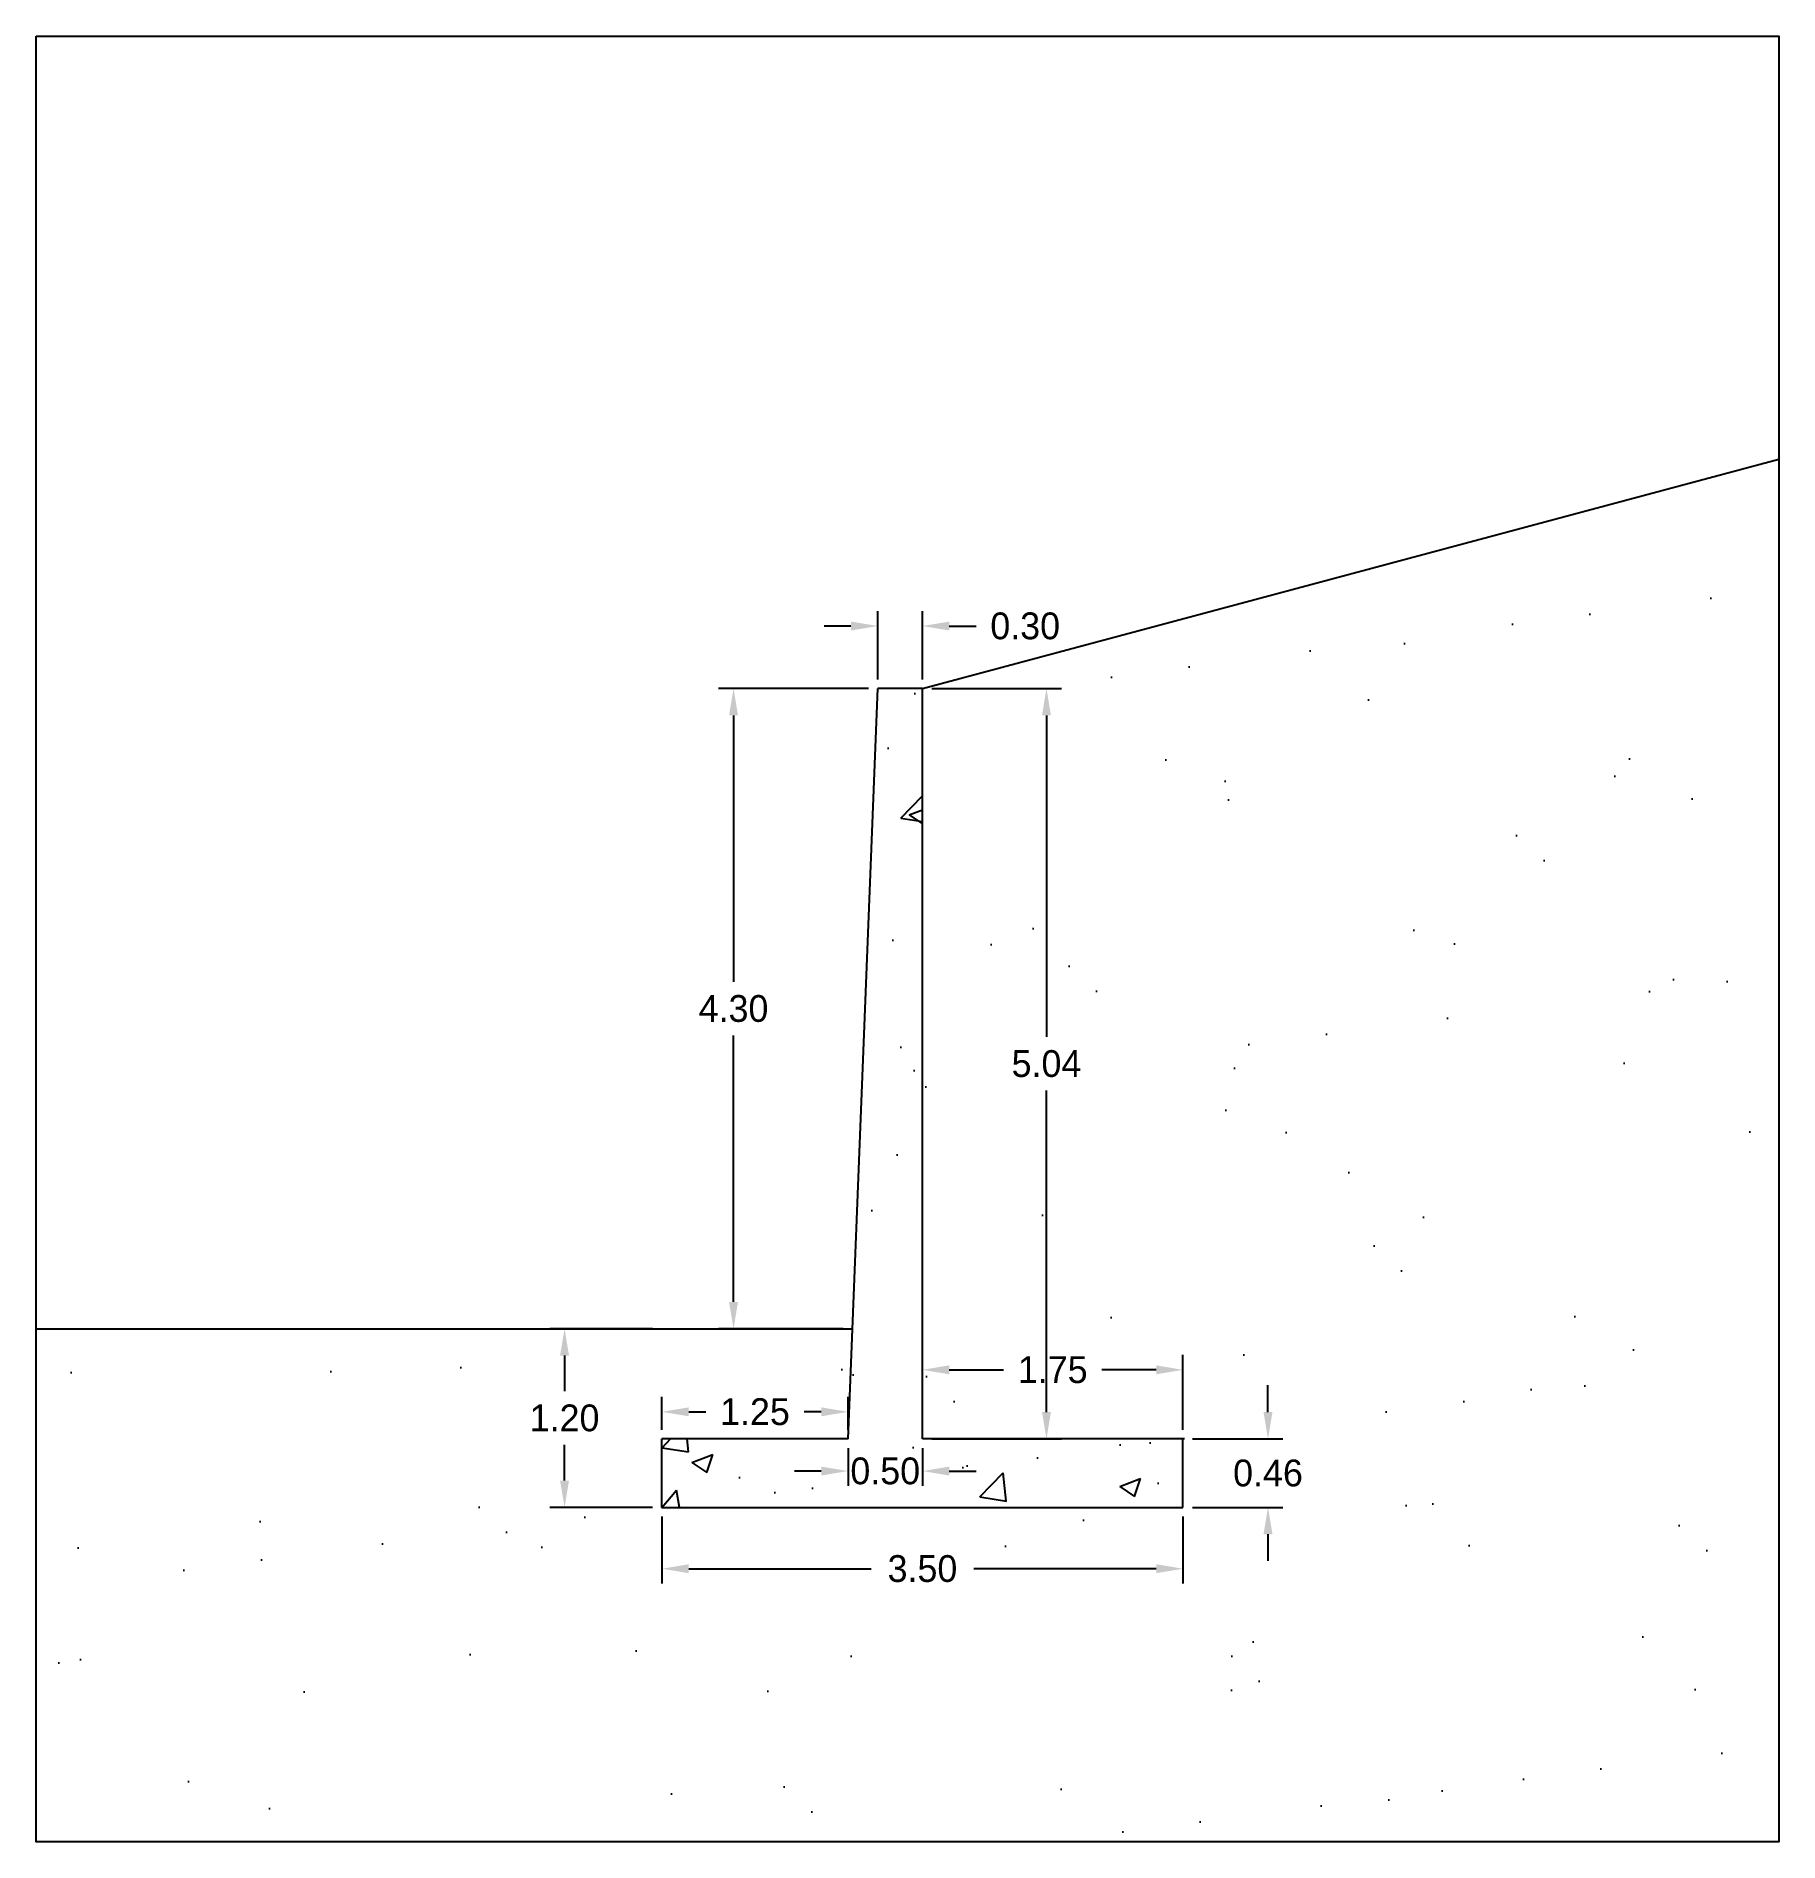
# Model space of a CAD drawing. Header units: metres. Extents: x -4.2 to 7.5, y -2.2 to 9.9.
import ezdxf

# ---------------------------------------------------------------- set-up
doc = ezdxf.new("R2010")
doc.units = ezdxf.units.M
doc.header["$MEASUREMENT"] = 0
doc.dimstyles.get("Standard").update_dxf_attribs({"dimtxt": 0.18, "dimasz": 0.18, "dimexe": 0.1, "dimexo": 0.0625, "dimgap": 0.09, "dimtad": 0, "dimtih": 1, "dimtoh": 1, "dimzin": 0, "dimdsep": 46, "dimtxsty": 'Standard', "dimcen": 0.09, "dimadec": 0, "dimazin": 0, "dimtfac": 1, "dimtofl": 0, "dimtmove": 0, "dimatfit": 3, "dimfxl": 1, "dimtolj": 1, "dimtzin": 0, "dimarcsym": 0})

# ---------------------------------------------------------------- blocks, each defined once
blk = doc.blocks.new('*D2')
at = {"color": 0, "lineweight": -2, "transparency": 16777216}
for p, q in [((1.387, 5.5), (0.381, 5.5)), ((0.481, 5.32), (0.481, 3.53)), ((0.481, 1.38), (0.481, 3.17)), ((1.217, 1.2), (0.381, 1.2))]:
    blk.add_line(p, q, dxfattribs=at)
at = {"color": 0, "transparency": 16777216}
for points in [[(0.451, 5.32), (0.511, 5.32), (0.481, 5.5)], [(0.451, 1.38), (0.511, 1.38), (0.481, 1.2)]]:
    blk.add_solid(points, dxfattribs=at)
at = {"layer": 'Defpoints', "color": 0, "transparency": 16777216}
for p in [(1.45, 5.5), (0.481, 1.2), (1.279, 1.2)]:
    blk.add_point(p, dxfattribs=at)
at = {"color": 0, "transparency": 16777216, "insert": (0.481, 3.35), "char_height": 0.18, "attachment_point": 5}
blk.add_mtext('\\A1;4.30', dxfattribs=at)
blk = doc.blocks.new('*D3')
at = {"color": 0, "lineweight": -2, "transparency": 16777216}
for p, q in [((1.813, 5.5), (2.683, 5.5)), ((2.583, 5.32), (2.583, 3.16)), ((2.583, 0.64), (2.583, 2.8)), ((1.813, 0.46), (2.683, 0.46))]:
    blk.add_line(p, q, dxfattribs=at)
at = {"color": 0, "transparency": 16777216}
for points in [[(2.553, 5.32), (2.613, 5.32), (2.583, 5.5)], [(2.553, 0.64), (2.613, 0.64), (2.583, 0.46)]]:
    blk.add_solid(points, dxfattribs=at)
at = {"layer": 'Defpoints', "color": 0, "transparency": 16777216}
for p in [(1.75, 5.5), (1.75, 0.46), (2.583, 0.46)]:
    blk.add_point(p, dxfattribs=at)
at = {"color": 0, "transparency": 16777216, "insert": (2.583, 2.98), "char_height": 0.18, "attachment_point": 5}
blk.add_mtext('\\A1;5.04', dxfattribs=at)
blk = doc.blocks.new('*D4')
at = {"color": 0, "lineweight": -2, "transparency": 16777216}
for p, q in [((4.071, 0.64), (4.071, 0.82)), ((3.563, 0.46), (4.171, 0.46)), ((3.563, 0), (4.171, 0)), ((4.071, -0.18), (4.071, -0.36))]:
    blk.add_line(p, q, dxfattribs=at)
at = {"color": 0, "transparency": 16777216}
for points in [[(4.041, 0.64), (4.101, 0.64), (4.071, 0.46)], [(4.041, -0.18), (4.101, -0.18), (4.071, 0)]]:
    blk.add_solid(points, dxfattribs=at)
at = {"layer": 'Defpoints', "color": 0, "transparency": 16777216}
for p in [(3.5, 0.46), (3.5, 0), (4.071, 0)]:
    blk.add_point(p, dxfattribs=at)
at = {"color": 0, "transparency": 16777216, "insert": (4.071, 0.23), "char_height": 0.18, "attachment_point": 5}
blk.add_mtext('\\A1;0.46', dxfattribs=at)
blk = doc.blocks.new('*D5')
at = {"color": 0, "lineweight": -2, "transparency": 16777216}
for p, q in [((-0.063, 1.2), (-0.754, 1.2)), ((-0.654, 1.02), (-0.654, 0.78)), ((-0.654, 0.18), (-0.654, 0.42)), ((-0.063, 0), (-0.754, 0))]:
    blk.add_line(p, q, dxfattribs=at)
at = {"color": 0, "transparency": 16777216}
for points in [[(-0.684, 1.02), (-0.624, 1.02), (-0.654, 1.2)], [(-0.684, 0.18), (-0.624, 0.18), (-0.654, 0)]]:
    blk.add_solid(points, dxfattribs=at)
at = {"layer": 'Defpoints', "color": 0, "transparency": 16777216}
for p in [(-0.654, 1.2), (0, 1.2), (0, 0)]:
    blk.add_point(p, dxfattribs=at)
at = {"color": 0, "transparency": 16777216, "insert": (-0.654, 0.6), "char_height": 0.18, "attachment_point": 5}
blk.add_mtext('\\A1;1.20', dxfattribs=at)
blk = doc.blocks.new('*D6')
at = {"color": 0, "lineweight": -2, "transparency": 16777216}
for p, q in [((0, -0.062), (0, -0.512)), ((3.5, -0.062), (3.5, -0.512)), ((0.18, -0.412), (1.405, -0.412)), ((3.32, -0.412), (2.095, -0.412))]:
    blk.add_line(p, q, dxfattribs=at)
at = {"color": 0, "transparency": 16777216}
for points in [[(0.18, -0.382), (0.18, -0.442), (0, -0.412)], [(3.32, -0.382), (3.32, -0.442), (3.5, -0.412)]]:
    blk.add_solid(points, dxfattribs=at)
at = {"layer": 'Defpoints', "color": 0, "transparency": 16777216}
for p in [(0, 0), (3.5, 0), (3.5, -0.412)]:
    blk.add_point(p, dxfattribs=at)
at = {"color": 0, "transparency": 16777216, "insert": (1.75, -0.412), "char_height": 0.18, "attachment_point": 5}
blk.add_mtext('\\A1;3.50', dxfattribs=at)
blk = doc.blocks.new('*D7')
at = {"color": 0, "lineweight": -2, "transparency": 16777216}
for p, q in [((0, 0.522), (0, 0.742)), ((1.25, 0.522), (1.25, 0.742)), ((0.18, 0.642), (0.295, 0.642)), ((1.07, 0.642), (0.955, 0.642))]:
    blk.add_line(p, q, dxfattribs=at)
at = {"color": 0, "transparency": 16777216}
for points in [[(0.18, 0.672), (0.18, 0.612), (0, 0.642)], [(1.07, 0.672), (1.07, 0.612), (1.25, 0.642)]]:
    blk.add_solid(points, dxfattribs=at)
at = {"layer": 'Defpoints', "color": 0, "transparency": 16777216}
for p in [(1.25, 0.642), (0, 0.46), (1.25, 0.46)]:
    blk.add_point(p, dxfattribs=at)
at = {"color": 0, "transparency": 16777216, "insert": (0.625, 0.642), "char_height": 0.18, "attachment_point": 5}
blk.add_mtext('\\A1;1.25', dxfattribs=at)
blk = doc.blocks.new('*D8')
at = {"color": 0, "lineweight": -2, "transparency": 16777216}
for p, q in [((1.25, 0.398), (1.25, 0.144)), ((1.75, 0.398), (1.75, 0.144)), ((1.07, 0.244), (0.89, 0.244)), ((1.93, 0.244), (2.11, 0.244))]:
    blk.add_line(p, q, dxfattribs=at)
at = {"color": 0, "transparency": 16777216}
for points in [[(1.07, 0.274), (1.07, 0.214), (1.25, 0.244)], [(1.93, 0.274), (1.93, 0.214), (1.75, 0.244)]]:
    blk.add_solid(points, dxfattribs=at)
at = {"layer": 'Defpoints', "color": 0, "transparency": 16777216}
for p in [(1.25, 0.46), (1.75, 0.46), (1.75, 0.244)]:
    blk.add_point(p, dxfattribs=at)
at = {"color": 0, "transparency": 16777216, "insert": (1.5, 0.244), "char_height": 0.18, "attachment_point": 5}
blk.add_mtext('\\A1;0.50', dxfattribs=at)
blk = doc.blocks.new('*D10')
at = {"color": 0, "lineweight": -2, "transparency": 16777216}
for p, q in [((1.75, 0.522), (1.75, 1.024)), ((3.5, 0.522), (3.5, 1.024)), ((1.93, 0.924), (2.295, 0.924)), ((3.32, 0.924), (2.955, 0.924))]:
    blk.add_line(p, q, dxfattribs=at)
at = {"color": 0, "transparency": 16777216}
for points in [[(1.93, 0.954), (1.93, 0.894), (1.75, 0.924)], [(3.32, 0.954), (3.32, 0.894), (3.5, 0.924)]]:
    blk.add_solid(points, dxfattribs=at)
at = {"layer": 'Defpoints', "color": 0, "transparency": 16777216}
for p in [(3.5, 0.924), (1.75, 0.46), (3.5, 0.46)]:
    blk.add_point(p, dxfattribs=at)
at = {"color": 0, "transparency": 16777216, "insert": (2.625, 0.924), "char_height": 0.18, "attachment_point": 5}
blk.add_mtext('\\A1;1.75', dxfattribs=at)
blk = doc.blocks.new('*D11')
at = {"color": 0, "lineweight": -2, "transparency": 16777216}
for p, q in [((1.45, 5.562), (1.45, 6.02)), ((1.75, 5.562), (1.75, 6.02)), ((1.27, 5.92), (1.09, 5.92)), ((1.93, 5.92), (2.11, 5.92))]:
    blk.add_line(p, q, dxfattribs=at)
at = {"color": 0, "transparency": 16777216}
for points in [[(1.27, 5.95), (1.27, 5.89), (1.45, 5.92)], [(1.93, 5.95), (1.93, 5.89), (1.75, 5.92)]]:
    blk.add_solid(points, dxfattribs=at)
at = {"layer": 'Defpoints', "color": 0, "transparency": 16777216}
for p in [(1.75, 5.92), (1.45, 5.5), (1.75, 5.5)]:
    blk.add_point(p, dxfattribs=at)
at = {"color": 0, "transparency": 16777216, "insert": (2.44, 5.92), "char_height": 0.18, "attachment_point": 5}
blk.add_mtext('\\A1;0.30', dxfattribs=at)

msp = doc.modelspace()

# ---------------------------------------------------------------- hatches: boundary and pattern name
h = msp.add_hatch()
h.set_pattern_fill('AR-SAND', color=256)
h.paths.add_polyline_path([(7.503, 7.041), (1.75, 5.5), (1.75, 0.46), (3.5, 0.46), (3.5, 0), (0, 0), (0, 0.46), (1.25, 0.46), (1.279, 1.2), (-4.204, 1.2), (-4.204, -2.247), (7.503, -2.247)])
h = msp.add_hatch()
h.set_pattern_fill('AR-CONC', color=256, scale=0.2)
h.paths.add_polyline_path([(1.75, 5.5), (1.45, 5.5), (1.25, 0.46), (0, 0.46), (0, 0), (3.5, 0), (3.5, 0.46), (1.75, 0.46)])

# ---------------------------------------------------------------- linework, layer by layer
for p, q in [((1.75, 5.5), (7.503, 7.041)), ((1.25, 0.46), (1.45, 5.5)), ((1.75, 5.5), (1.45, 5.5)), ((1.75, 0.46), (1.75, 5.5)), ((-4.204, 1.2), (1.279, 1.2)), ((0, 0), (0, 0.46)), ((1.25, 0.46), (0, 0.46)), ((3.5, 0.46), (1.75, 0.46)), ((3.5, 0), (3.5, 0.46)), ((0, 0), (3.5, 0))]:
    msp.add_line(p, q)
msp.add_lwpolyline([(-4.204, 9.883), (7.503, 9.883), (7.503, -2.247), (-4.204, -2.247)], close=True)

# ---------------------------------------------------------------- dimensions: what is measured, and where the dimension line sits
for base, p1, p2, picture, middle in [((1.75, 5.92), (1.45, 5.5), (1.75, 5.5), '*D11', (2.44, 5.92)), ((3.5, 0.924), (1.75, 0.46), (3.5, 0.46), '*D10', (2.625, 0.924)), ((1.25, 0.642), (0, 0.46), (1.25, 0.46), '*D7', (0.625, 0.642)), ((3.5, -0.412), (0, 0), (3.5, 0), '*D6', (1.75, -0.412))]:
    dim = msp.add_linear_dim(base=base, p1=p1, p2=p2, dimstyle='Standard')
    dim.commit()
    dim.dimension.update_dxf_attribs({"geometry": picture, "text_midpoint": middle})
for base, p1, p2, picture, middle in [((0.481, 1.2), (1.45, 5.5), (1.279, 1.2), '*D2', (0.481, 3.35)), ((2.583, 0.46), (1.75, 5.5), (1.75, 0.46), '*D3', (2.583, 2.98)), ((-0.654, 1.2), (0, 0), (0, 1.2), '*D5', (-0.654, 0.6)), ((4.071, 0), (3.5, 0.46), (3.5, 0), '*D4', (4.071, 0.23))]:
    dim = msp.add_linear_dim(base=base, p1=p1, p2=p2, angle=90, dimstyle='Standard')
    dim.commit()
    dim.dimension.update_dxf_attribs({"geometry": picture, "text_midpoint": middle})
dim = msp.add_linear_dim(base=(1.75, 0.244), p1=(1.25, 0.46), p2=(1.75, 0.46), dimstyle='Standard')
dim.commit()
dim.dimension.update_dxf_attribs({"geometry": '*D8', "text_midpoint": (1.5, 0.244), "dimtype": 160})

doc.saveas('drawing.dxf')
